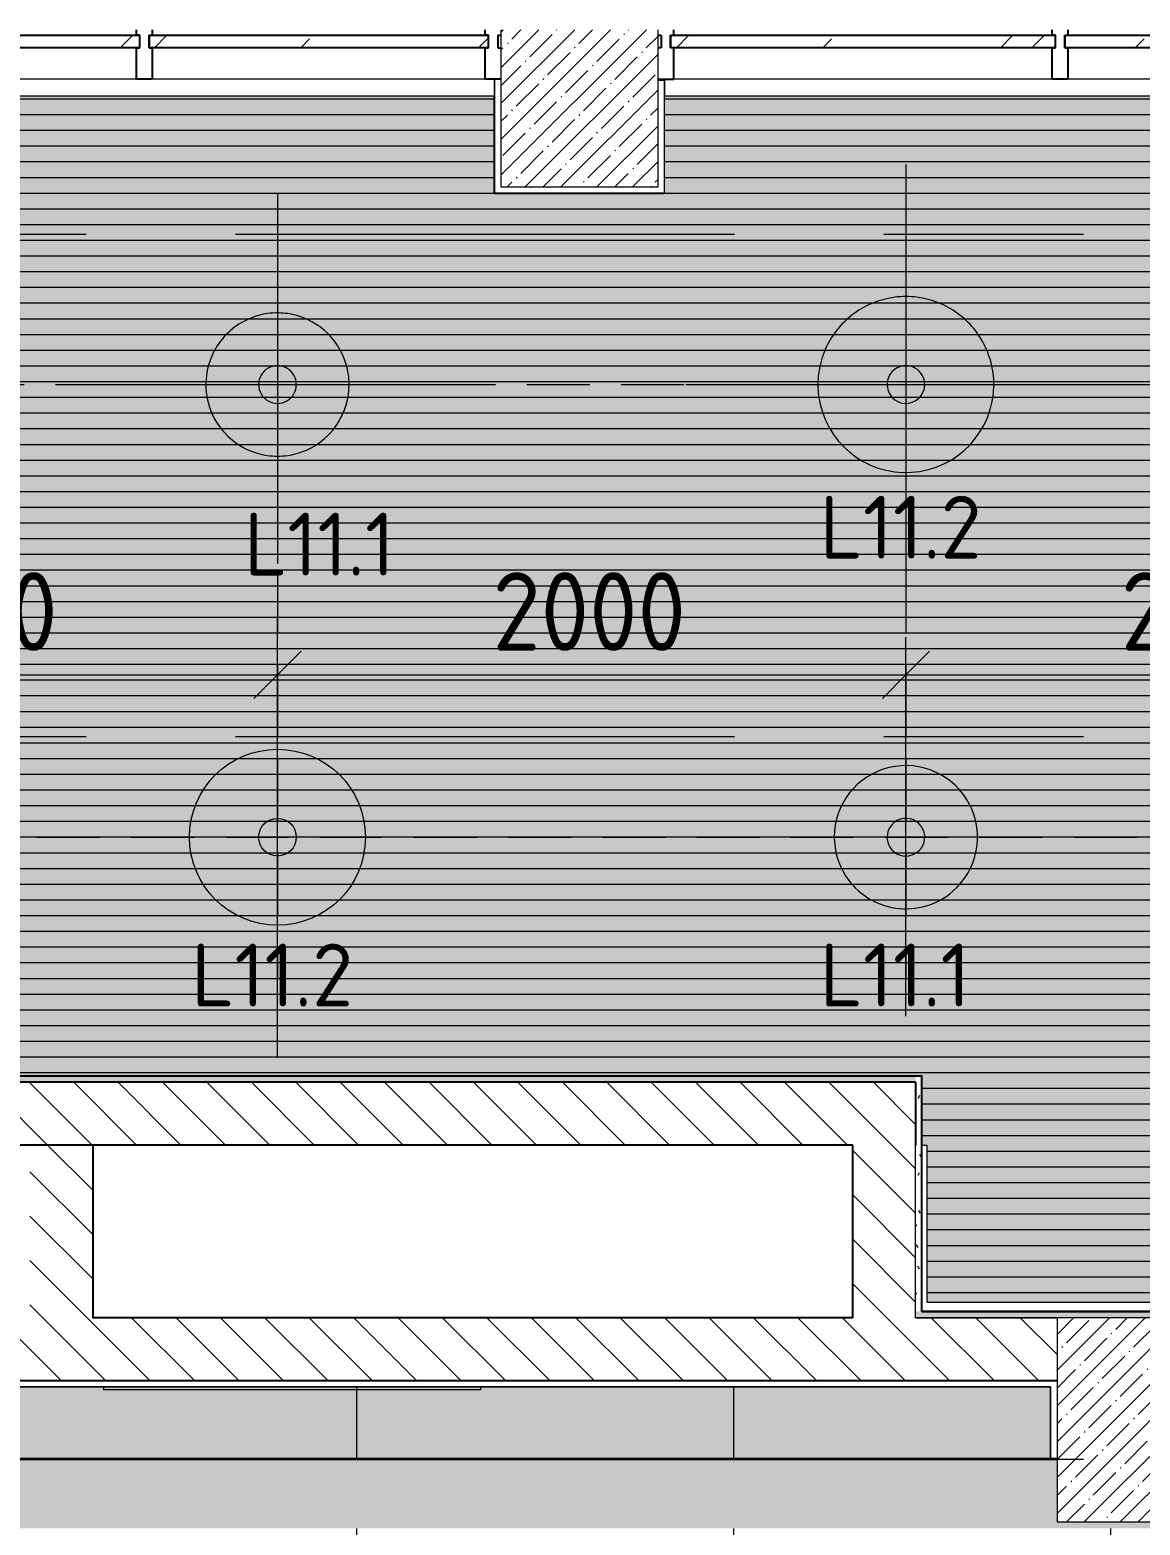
# Model space of a CAD drawing. Header units: millimetres. Extents: x 35224 to 234359, y -8553 to 29000.
# Drawn here: x 77081 to 80614, y 10890 to 15650 of the extents above; entities that cross this region are included whole.
import ezdxf

# ---------------------------------------------------------------- set-up
doc = ezdxf.new("R2010")
doc.units = ezdxf.units.MM
doc.linetypes.add('ADSK_Штрих_ш2 п1', pattern=[300, 200, -100])
doc.linetypes.add('Осевая', pattern=[3175, 635, -476.25, 1587.5, -476.25])
for name, color, linetype, lineweight in [('A-ANNO-DIMS', 7, 'Continuous', 9), ('A-ANNO-DIMS-100', 7, 'Continuous', 9), ('A-CLNG-PATT', 7, 'Continuous', 9), ('A-DETL-1', 7, 'ADSK_Штрих_ш2 п1', 9), ('A-DETL-GENF', 7, 'Continuous', 9), ('A-GLAZ-CURT', 7, 'Continuous', 9), ('A-GLAZ-CURT-1', 7, 'Continuous', 25), ('A-GLAZ-CWMG', 7, 'Continuous', 9), ('A-GLAZ-CWMG-1', 7, 'Continuous', 25), ('A-WALL', 7, 'Continuous', 9), ('E-LITE-EQPM-IDEN', 7, 'Continuous', 9), ('I-WALL', 7, 'Continuous', 9), ('S-COLS', 7, 'Continuous', 9), ('Оси-2', 7, 'Осевая', 9)]:
    doc.layers.add(name, color=color, linetype=linetype, lineweight=lineweight)
for name, color, linetype, lineweight, true_color in [('A-ANNO-NOTE', 1, 'Continuous', 9, 0xff0000), ('A-CLNG-1', 7, 'Continuous', 9, 0xc0c0c0), ('A-WALL-1', 7, 'Continuous', 25, 0x3c3c3c), ('A-WALL-3', 7, 'Continuous', 35, 0x3c3c3c), ('A-WALL-FNSH-1', 7, 'Continuous', 13, 0x3c3c3c), ('E-LITE-EQPM-1', 1, 'Continuous', 9, 0xff0000)]:
    doc.layers.add(name, color=color, linetype=linetype, lineweight=lineweight, true_color=true_color)
doc.layers.add('A-CLNG-PATT-1', color=7, linetype='Continuous', lineweight=9, transparency=1)
doc.styles.add('GOST Common', font='GOST_Common.ttf', dxfattribs={"height": 200})
doc.styles.add('ISOCPEUR', font='isocpeur.ttf', dxfattribs={"width": 0.9, "height": 250})
doc.dimstyles.new('ISO-2_5_0_9К_БОЛЬШОЙ', dxfattribs={"dimscale": 304.8, "dimtxt": 248.995294, "dimasz": 0.492126, "dimexe": 0.393701, "dimexo": 0.984252, "dimgap": 0, "dimtad": 1, "dimdec": 0, "dimrnd": 10, "dimzin": 0, "dimdsep": 46, "dimtxsty": 'ISOCPEUR', "dimblk1": 'OBLIQUE', "dimblk2": 'OBLIQUE', "dimsah": 1, "dimcen": 0.09, "dimdle": 0.393701, "dimazin": 0, "dimtfac": 1, "dimtdec": 4, "dimtix": 1, "dimtmove": 0, "dimatfit": 3, "dimfxl": 1, "dimtvp": 1, "dimtolj": 1, "dimtzin": 0, "dimarcsym": 2})
pattern_1 = [(135, (0, 0), (-70.71068, -70.71068), [])]
pattern_2 = [(0, (0, 0), (121.92, 30.48), [10.058, -81.382, 10.058, -81.382, -487.68]), (0, (0, 0), (121.92, 30.48), [-182.88, 10.058, -172.822, 10.058, -81.382, -213.36]), (0, (0, 0), (121.92, 30.48), [-457.2, 10.058, -50.902, 10.058, -142.342]), (120, (45.72, 15.24), (-87.356454, 90.345817), [10.058, -81.382, 10.058, -81.382, -487.68]), (120, (45.72, 15.24), (-87.356454, 90.345817), [-182.88, 10.058, -172.822, 10.058, -81.382, -213.36]), (120, (45.72, 15.24), (-87.356454, 90.345817), [-457.2, 10.058, -50.902, 10.058, -142.342]), (240, (60.96, 76.2), (-34.563546, -120.825817), [10.058, -81.382, 10.058, -81.382, -487.68]), (240, (60.96, 76.2), (-34.563546, -120.825817), [-182.88, 10.058, -172.822, 10.058, -81.382, -213.36]), (240, (60.96, 76.2), (-34.563546, -120.825817), [-457.2, 10.058, -50.902, 10.058, -142.342])]

# ---------------------------------------------------------------- blocks, each defined once
blk = doc.blocks.new('BSC_Колонна _Прямоугольная - 500х500-V24-План расстановки осветительного оборудования 3 этажа в осях 12-23')
at = {"layer": 'S-COLS'}
h = blk.add_hatch(dxfattribs=at)
h.set_pattern_fill('FP_19', color=256, style=0, pattern_type=2)
h.set_pattern_definition([(45, (-78830, -15400), (-57.02463, 57.02463), []), (45, (-78772.975, -15400), (-57.02463, 57.02463), [100.806, -20.161, 3.353, -16.808])])
h.paths.add_polyline_path([(-250, -250), (250, -250), (250, 250), (-250, 250), (-250, -121.4)])
for p, q in [((-250, 250), (-250, -250)), ((250, -250), (250, 250)), ((-250, -250), (250, -250))]:
    blk.add_line(p, q, dxfattribs=at)
blk = doc.blocks.new('Прямоугольный импост - Импост структурный с накладкой - 160мм-30335138-План расстановки осветительного оборудования 3 этажа в осях 12-23')
at = {"layer": 'A-GLAZ-CWMG-1'}
for p, q in [((0, 140), (-50, 140)), ((-50, 140), (-50, 40)), ((-50, 40), (-40, 40)), ((-40, 0), (-50, 0)), ((-50, 0), (-50, -17)), ((-40, 40), (-40, 0)), ((-10, 0), (-10, 40)), ((-10, 40), (0, 40)), ((-10, 0), (0, 0))]:
    blk.add_line(p, q, dxfattribs=at)
blk = doc.blocks.new('Системная панель - Стекло - 40мм-30335140-План расстановки осветительного оборудования 3 этажа в осях 12-23')
at = {"layer": 'A-GLAZ-CURT'}
h = blk.add_hatch(dxfattribs=at)
h.set_pattern_fill('FP_29', color=256, style=0, pattern_type=2)
h.set_pattern_definition([(45, (-76977.5, -15533), (-282.8427, 282.8427), [200, -600]), (45, (-77177.5, -15633), (-282.8427, 282.8427), [600, -200]), (45, (-76777.5, -15733), (-282.8427, 282.8427), [200, -600])])
h.paths.add_polyline_path([(552.5, -40), (552.5, 0), (-552.5, 0), (-552.5, -40)])
at = {"layer": 'A-GLAZ-CURT-1'}
for p, q in [((-552.5, 0), (552.5, 0)), ((-552.5, -40), (-552.5, 0)), ((552.5, -40), (552.5, 0)), ((552.5, -40), (-552.5, -40))]:
    blk.add_line(p, q, dxfattribs=at)
blk = doc.blocks.new('Прямоугольный импост - Импост структурный с накладкой - 160мм-23562331-План расстановки осветительного оборудования 3 этажа в осях 12-23')
at = {"layer": 'A-GLAZ-CWMG'}
blk.add_line((77420, 15493), (76335, 15493), dxfattribs=at)
blk = doc.blocks.new('Системная панель - Стекло - 40мм-30335156-План расстановки осветительного оборудования 3 этажа в осях 12-23')
at = {"layer": 'A-GLAZ-CURT'}
h = blk.add_hatch(dxfattribs=at)
h.set_pattern_fill('FP_30', color=256, style=0, pattern_type=2)
h.set_pattern_definition([(45, (-79832.5, -15533), (-282.8427, 282.8427), [200, -600]), (45, (-80032.5, -15633), (-282.8427, 282.8427), [600, -200]), (45, (-79632.5, -15733), (-282.8427, 282.8427), [200, -600])])
h.paths.add_polyline_path([(612.5, -40), (612.5, 0), (-612.5, 0), (-612.5, -40)])
at = {"layer": 'A-GLAZ-CURT-1'}
for p, q in [((-612.5, 0), (612.5, 0)), ((-612.5, -40), (-612.5, 0)), ((612.5, -40), (-612.5, -40)), ((612.5, -40), (612.5, 0))]:
    blk.add_line(p, q, dxfattribs=at)
blk = doc.blocks.new('Прямоугольный импост - Импост структурный с накладкой - 160мм-23562106-План расстановки осветительного оборудования 3 этажа в осях 12-23')
at = {"layer": 'A-GLAZ-CWMG'}
blk.add_line((80335, 15493), (79130, 15493), dxfattribs=at)
blk = doc.blocks.new('Прямоугольный импост - Импост структурный с накладкой - 160мм-30335139-План расстановки осветительного оборудования 3 этажа в осях 12-23')
at = {"layer": 'A-GLAZ-CWMG-1'}
for p, q in [((0, 140), (-50, 140)), ((-50, 140), (-50, 40)), ((-50, 40), (-40, 40)), ((-40, 0), (-40, 40)), ((-10, 0), (-10, 40)), ((-10, 40), (0, 40)), ((0, 0), (-10, 0)), ((-40, 0), (-50, 0)), ((-50, 0), (-50, -17))]:
    blk.add_line(p, q, dxfattribs=at)
blk = doc.blocks.new('BSC_Колонна _Прямоугольная - 650х500-V38-План расстановки осветительного оборудования 3 этажа в осях 12-23')
at = {"layer": 'S-COLS'}
h = blk.add_hatch(dxfattribs=at)
h.set_pattern_fill('FP_35', color=256, style=0, pattern_type=2)
h.set_pattern_definition([(135, (11225, -80600), (-57.02463, -57.02463), []), (135, (11225, -80542.975), (-57.02463, -57.02463), [100.806, -20.161, 3.353, -16.808])])
h.paths.add_polyline_path([(325, -110.2), (325, 250), (-325, 250), (-325, -250), (325, -250)])
for p, q in [((325, 250), (-325, 250)), ((-325, 250), (-325, -250)), ((325, -250), (325, 250)), ((-325, -250), (325, -250))]:
    blk.add_line(p, q, dxfattribs=at)
blk = doc.blocks.new('Системная панель - Стекло - 40мм-V40-План расстановки осветительного оборудования 3 этажа в осях 12-23')
at = {"layer": 'A-GLAZ-CURT'}
h = blk.add_hatch(dxfattribs=at)
h.set_pattern_fill('FP_36', color=256, style=0, pattern_type=2)
h.set_pattern_definition([(45, (-81100, -15533), (-282.8427, 282.8427), [200, -600]), (45, (-81300, -15633), (-282.8427, 282.8427), [600, -200]), (45, (-80900, -15733), (-282.8427, 282.8427), [200, -600])])
h.paths.add_polyline_path([(625, -40), (625, 0), (-625, 0), (-625, -40), (-510.2, -40)])
at = {"layer": 'A-GLAZ-CURT-1'}
for p, q in [((-625, 0), (625, 0)), ((-625, -40), (-625, 0)), ((625, -40), (-625, -40)), ((625, -40), (625, 0))]:
    blk.add_line(p, q, dxfattribs=at)
blk = doc.blocks.new('Прямоугольный импост - Импост структурный с накладкой - 160мм-23562109-План расстановки осветительного оборудования 3 этажа в осях 12-23')
at = {"layer": 'A-GLAZ-CWMG'}
blk.add_line((81615, 15493), (80385, 15493), dxfattribs=at)
blk = doc.blocks.new('Прямоугольный импост - Импост структурный с накладкой - 160мм-30335136-План расстановки осветительного оборудования 3 этажа в осях 12-23')
at = {"layer": 'A-GLAZ-CWMG-1'}
for p, q in [((25, 140), (-25, 140)), ((-25, 140), (-25, 40)), ((25, 40), (25, 140)), ((-25, 40), (-15, 40)), ((-15, 0), (-25, 0)), ((-25, 0), (-25, -17)), ((-15, 40), (-15, 0)), ((15, 0), (15, 40)), ((15, 40), (25, 40)), ((15, 0), (25, 0)), ((25, -17), (25, 0))]:
    blk.add_line(p, q, dxfattribs=at)
blk = doc.blocks.new('Системная панель - Стекло - 40мм-V45-План расстановки осветительного оборудования 3 этажа в осях 12-23')
at = {"layer": 'A-GLAZ-CURT'}
h = blk.add_hatch(dxfattribs=at)
h.set_pattern_fill('FP_42', color=256, style=0, pattern_type=2)
h.set_pattern_definition([(45, (-78100, -15533), (-282.8427, 282.8427), [200, -600]), (45, (-78300, -15633), (-282.8427, 282.8427), [600, -200]), (45, (-77900, -15733), (-282.8427, 282.8427), [200, -600])])
h.paths.add_polyline_path([(540, -40), (540, 0), (-540, 0), (-540, -40), (-417.8, -40)])
at = {"layer": 'A-GLAZ-CURT-1'}
for p, q in [((-540, 0), (540, 0)), ((-540, -40), (-540, 0)), ((540, -40), (540, 0)), ((540, -40), (-540, -40))]:
    blk.add_line(p, q, dxfattribs=at)
blk = doc.blocks.new('Прямоугольный импост - Импост структурный с накладкой - 160мм-23562335-План расстановки осветительного оборудования 3 этажа в осях 12-23')
at = {"layer": 'A-GLAZ-CWMG'}
blk.add_line((78530, 15493), (77470, 15493), dxfattribs=at)
blk = doc.blocks.new('BOLA Подвесной круглый светильник - Накладной точечный 2-V93-План расстановки осветительного оборудования 3 этажа в осях 12-23')
at = {"layer": 'A-DETL-GENF'}
for p, q in [((0, 570), (0, 223.9)), ((0, 223.3), (0, -570)), ((-570, 0), (-401.9, 0)), ((-400.9, 0), (570, 0))]:
    blk.add_line(p, q, dxfattribs=at)
for radius, start, end in [(228, 98.1818, 130.9091), (228, 89.1959, 98.1818), (228, 81.8182, 88.9438), (228, 16.3636, 81.8182), (228, 130.9091, 149.5878), (228, 149.795, 180), (60, 120, 150), (60, 90, 120), (60, 60, 90), (60, 30, 60), (228, 360, 16.3636), (228, 180, 229.0909), (60, 150, 180), (60, 180, 210), (60, 360, 30), (60, 330, 360), (60, 210, 240), (60, 300, 330), (228, 294.5455, 360), (60, 240, 270), (60, 270, 300), (228, 229.0909, 261.8182), (228, 261.8182, 278.1818), (228, 278.1818, 294.5455)]:
    blk.add_arc((0, 0), radius, start, end, dxfattribs=at)
blk = doc.blocks.new('BOLA Подвесной круглый светильник - 560мм-V94-План расстановки осветительного оборудования 3 этажа в осях 12-23')
at = {"layer": 'A-DETL-GENF'}
for p, q in [((0, 700), (0, 655.1)), ((0, 655), (0, -700)), ((-700, 0), (-591.5, 0)), ((-590.5, 0), (700, 0))]:
    blk.add_line(p, q, dxfattribs=at)
for radius, start, end in [(280, 115.2, 129.6), (280, 100.8, 115.2), (280, 86.4, 100.8), (280, 72, 86.4), (280, 43.2, 72), (280, 129.6, 144), (280, 14.4, 43.2), (280, 144, 158.4), (280, 158.4, 172.8), (60, 120, 330), (60, 60, 120), (60, 360, 60), (280, 360, 14.4), (280, 172.8, 187.2), (60, 330, 360), (280, 187.2, 273.6), (280, 273.6, 360)]:
    blk.add_arc((0, 0), radius, start, end, dxfattribs=at)
blk = doc.blocks.new('BOLA Подвесной круглый светильник - Накладной точечный 2-V95-План расстановки осветительного оборудования 3 этажа в осях 12-23')
at = {"layer": 'A-DETL-GENF'}
for p, q in [((0, 570), (0, -570)), ((-570, 0), (169.6, 0)), ((170.6, 0), (316.1, 0)), ((317.1, 0), (570, 0))]:
    blk.add_line(p, q, dxfattribs=at)
for radius, start, end in [(228, 32.7273, 130.9091), (228, 130.9091, 360), (228, 360, 32.7273), (60, 30, 360), (60, 360, 30)]:
    blk.add_arc((0, 0), radius, start, end, dxfattribs=at)
blk = doc.blocks.new('BOLA Подвесной круглый светильник - 560мм-V63-План расстановки осветительного оборудования 3 этажа в осях 12-23')
at = {"layer": 'A-DETL-GENF'}
for p, q in [((0, 700), (0, -700)), ((-700, 0), (700, 0))]:
    blk.add_line(p, q, dxfattribs=at)
for radius in [280, 60]:
    blk.add_circle((0, 0), radius, dxfattribs=at)
blk = doc.blocks.new('DIMBLOCK165-План расстановки осветительного оборудования 3 этажа в осях 12-23')
at = {"layer": 'A-ANNO-DIMS-100'}
for p, q in [((75869, 13402.9), (75869, 13716.8)), ((77868.6, 13402.9), (77868.6, 13716.8)), ((75869, 13596.8), (77868.6, 13596.8)), ((75869, 13596.8), (75869, 13402.9)), ((77868.6, 13596.8), (77868.6, 13402.9))]:
    blk.add_line(p, q, dxfattribs=at)
at = {"layer": 'A-ANNO-DIMS-100', "lineweight": 20}
for p, q in [((75869, 13596.8), (75944, 13671.8)), ((77868.6, 13596.8), (77943.6, 13671.8)), ((75869, 13596.8), (75794, 13521.8)), ((77868.6, 13596.8), (77793.6, 13521.8))]:
    blk.add_line(p, q, dxfattribs=at)
at = {"layer": 'A-ANNO-DIMS-100', "color": 0, "insert": (76552.8, 13923.4), "char_height": 250, "width": 758.478, "attachment_point": 1, "line_spacing_factor": 1.149209, "style": 'ISOCPEUR'}
blk.add_mtext('2000', dxfattribs=at)
blk = doc.blocks.new('_Oblique')
at = {"color": 0, "linetype": 'ByBlock', "lineweight": -2}
blk.add_line((-0.5, -0.5), (0.5, 0.5), dxfattribs=at)
blk = doc.blocks.new('DIMBLOCK166-План расстановки осветительного оборудования 3 этажа в осях 12-23')
at = {"layer": 'A-ANNO-DIMS-100'}
for p, q in [((77868.6, 13402.9), (77868.6, 13716.8)), ((79869, 13402.9), (79869, 13716.8)), ((77868.6, 13596.8), (79869, 13596.8)), ((77868.6, 13596.8), (77868.6, 13402.9)), ((79869, 13596.8), (79869, 13402.9))]:
    blk.add_line(p, q, dxfattribs=at)
at = {"layer": 'A-ANNO-DIMS-100', "lineweight": 20}
for p, q in [((77868.6, 13596.8), (77943.6, 13671.8)), ((79869, 13596.8), (79944, 13671.8)), ((77868.6, 13596.8), (77793.6, 13521.8)), ((79869, 13596.8), (79794, 13521.8))]:
    blk.add_line(p, q, dxfattribs=at)
at = {"layer": 'A-ANNO-DIMS-100', "color": 0, "insert": (78552.8, 13923.4), "char_height": 250, "width": 758.478, "attachment_point": 1, "line_spacing_factor": 1.149209, "style": 'ISOCPEUR'}
blk.add_mtext('2000', dxfattribs=at)
blk = doc.blocks.new('DIMBLOCK167-План расстановки осветительного оборудования 3 этажа в осях 12-23')
at = {"layer": 'A-ANNO-DIMS-100'}
for p, q in [((79869, 13402.9), (79869, 13716.8)), ((81868.6, 13402.9), (81868.6, 13716.8)), ((79869, 13596.8), (81988.6, 13596.8)), ((79869, 13596.8), (79869, 13402.9)), ((81868.6, 13596.8), (81868.6, 13402.9))]:
    blk.add_line(p, q, dxfattribs=at)
at = {"layer": 'A-ANNO-DIMS-100', "lineweight": 20}
for p, q in [((79869, 13596.8), (79944, 13671.8)), ((81868.6, 13596.8), (81943.6, 13671.8)), ((79869, 13596.8), (79794, 13521.8)), ((81868.6, 13596.8), (81793.6, 13521.8))]:
    blk.add_line(p, q, dxfattribs=at)
at = {"layer": 'A-ANNO-DIMS-100', "color": 0, "insert": (80552.8, 13923.4), "char_height": 250, "width": 758.478, "attachment_point": 1, "line_spacing_factor": 1.149209, "style": 'ISOCPEUR'}
blk.add_mtext('2000', dxfattribs=at)

msp = doc.modelspace()

# ---------------------------------------------------------------- hatches: boundary and pattern name
at = {"layer": 'A-ANNO-NOTE'}
msp.add_hatch(color=256, dxfattribs=at).paths.add_polyline_path([(76128.3, 11100), (80329, 11100), (80329, 11329), (76001, 11329), (76001, 11100)])
at = {"layer": 'A-CLNG-PATT'}
h = msp.add_hatch(dxfattribs=at)
h.set_pattern_fill('FP_54', color=256, style=0, pattern_type=2)
h.set_pattern_definition([(180, (75779.226, 21830.566), (-6e-15, -50), [])])
h.paths.add_polyline_path([(83397.5, 11600), (83536, 11600), (83536, 11623.8), (83503.9, 11623.8), (83503.9, 12370.3), (84436, 12370.3), (84436, 12546), (84166.5, 12546), (84166.5, 12540), (84103.5, 12540), (84103.5, 12603), (84109.5, 12603), (84109.5, 12546), (84150, 12546), (84149.7, 12573.8), (84132, 12573.8), (84132.3, 13341.8), (84150, 13341.8), (84148.8, 13369.6), (84109.5, 13369.6), (84109.5, 13312.6), (84103.5, 13312.6), (84103.5, 13375.6), (84166.5, 13375.6), (84166.5, 13369.6), (84436, 13369.6), (84436, 15073.2), (84324.5, 15129), (84179, 15129), (84179, 15440), (79101, 15440), (79101, 15129), (78559, 15129), (78559, 15440), (74061, 15440), (74061, 15129), (73522, 15129), (73522, 15671), (73836, 15671), (73836, 18579), (73519, 18579), (73519, 19121), (74061, 19121), (74061, 18840), (78559, 18840), (78559, 19121), (79101, 19121), (79101, 18840), (84179, 18840), (84179, 19121), (84236, 19121), (84236, 22679), (83004, 22679), (83004, 26600), (81171, 26600), (81171, 26579), (80629, 26579), (80629, 26600), (77271, 26600), (77271, 26579), (76729, 26579), (76729, 26600), (74061, 26600), (74061, 26579), (73519, 26579), (73519, 26600), (70831, 26600), (70831, 26579), (70289, 26579), (70289, 26600), (66868.6, 26599.5), (66868.6, 13621), (68671, 13621), (68671, 11900), (70289, 11900), (70289, 12221), (70831, 12221), (70831, 11900), (73519, 11900), (73519, 12321), (79921, 12321), (79921, 12100), (79936, 12100), (79936, 11600), (81943.7, 11600)])
h.paths.add_polyline_path([(84150, 12609), (84231, 12609), (84231, 13306.6), (84150, 13306.6), (84150, 12686.7)])
h.paths.add_polyline_path([(84301, 12609), (84301, 13306.6), (84249, 13306.6), (84249, 12609)])
h.paths.add_polyline_path([(84319, 12609), (84371, 12609), (84371, 13306.6), (84319, 13306.6), (84319, 12686.7)])
h.paths.add_polyline_path([(84389, 12609), (84436, 12609), (84436, 13306.6), (84389, 13306.6), (84389, 12686.7)])
h.paths.add_polyline_path([(70290, 15130), (70290, 15670), (70830, 15670), (70830, 15130), (70313, 15130)])
h.paths.add_polyline_path([(70313, 20630), (70290, 20630), (70290, 21170), (70830, 21170), (70830, 20630)])
h.paths.add_polyline_path([(81170, 22680), (80630, 22680), (80630, 23220), (81170, 23220), (81170, 23054.3)])
h.paths.add_polyline_path([(77270, 22680), (76730, 22680), (76730, 23220), (77270, 23220), (77270, 23054.3)])
h.paths.add_polyline_path([(73520, 22680), (73520, 23220), (74060, 23220), (74060, 22680)])
h.paths.add_polyline_path([(70830, 22680), (70290, 22680), (70290, 23220), (70830, 23220)])
h = msp.add_hatch(dxfattribs=at)
h.set_pattern_fill('FP_48', color=256, style=0, pattern_type=2)
h.set_pattern_definition([(180, (76920.5, 9679), (-7e-14, -600), []), (270, (76920.5, 9679), (1200, 7e-14), [])])
h.paths.add_polyline_path([(84459, 4071), (84459, 10879), (75721, 10879), (75721, 4071), (84179, 4071)])
h.paths.add_polyline_path([(82920.5, 4879.1), (81720.5, 4879.1), (81720.5, 5479.1), (82920.5, 5479.1), (82920.5, 4911)])
h.paths.add_polyline_path([(79320.5, 4879.1), (79320.5, 5479.1), (80520.5, 5479.1), (80520.5, 4879.1), (80329, 4879.1)])
h.paths.add_polyline_path([(78120.5, 4879.1), (76920.5, 4879.1), (76920.5, 5479.1), (78120.5, 5479.1), (78120.5, 4911)])
h.paths.add_polyline_path([(81943.7, 7279.1), (81720.5, 7279.1), (81720.5, 7879.1), (82920.5, 7879.1), (82920.5, 7279.1)])
h.paths.add_polyline_path([(80520.5, 7279.1), (79320.5, 7279.1), (79320.5, 7879.1), (80520.5, 7879.1)])
h.paths.add_polyline_path([(78120.5, 7279.1), (76920.5, 7279.1), (76920.5, 7879.1), (78120.5, 7879.1)])
h.paths.add_polyline_path([(82920.5, 9679.1), (81720.5, 9679.1), (81720.5, 10279.1), (82920.5, 10279.1), (82920.5, 10094.8)])
h.paths.add_polyline_path([(79320.5, 9679.1), (79320.5, 10279.1), (80520.5, 10279.1), (80520.5, 9679.1)])
h.paths.add_polyline_path([(76920.5, 9679.1), (76920.5, 10279.1), (78120.5, 10279.1), (78120.5, 9679.1)])
h.paths.add_polyline_path([(76128.3, 11100), (80329, 11100), (80329, 11329), (76001, 11329), (76001, 11100)])
at = {"layer": 'A-CLNG-PATT-1'}
h = msp.add_hatch(color=256, dxfattribs=at)
h.paths.add_polyline_path([(83397.5, 11600), (83536, 11600), (83536, 11623.8), (83503.9, 11623.8), (83503.9, 12370.3), (84436, 12370.3), (84436, 12546), (84166.5, 12546), (84166.5, 12540), (84103.5, 12540), (84103.5, 12603), (84109.5, 12603), (84109.5, 12546), (84150, 12546), (84149.7, 12573.8), (84132, 12573.8), (84132.3, 13341.8), (84150, 13341.8), (84148.8, 13369.6), (84109.5, 13369.6), (84109.5, 13312.6), (84103.5, 13312.6), (84103.5, 13375.6), (84166.5, 13375.6), (84166.5, 13369.6), (84436, 13369.6), (84436, 15073.2), (84324.5, 15129), (84178, 15129), (84178, 15440), (79100, 15440), (79100, 15129), (78558, 15129), (78558, 15440), (74060, 15440), (74060, 15129), (73521, 15130), (73522, 15671), (73836, 15671.1), (73836, 18579), (73518, 18579.8), (73519, 19121), (74060, 19121), (74061, 18840), (78558, 18840.1), (78559, 19121), (79100, 19121), (79101, 18840), (84178, 18840), (84179, 19121), (84236, 19121), (84236, 22679), (83003, 22680), (83003, 26600), (81170, 26600), (81170, 26579), (80628, 26579), (80628, 26600), (77270, 26600), (77270, 26579), (76728, 26579), (76728, 26600), (74060, 26600), (74060, 26579), (73518, 26579), (73518, 26600), (70830, 26600), (70830, 26579), (70288, 26579), (70288, 26600), (66868.6, 26599.5), (66868.6, 13621), (68670, 13621), (68671, 11920), (70288, 11920), (70289, 12221), (70830, 12221), (70831, 11920), (73518, 11920), (73519, 12321), (79920, 12320), (79921, 12100), (79936, 12100), (79936, 11600), (81943.7, 11600)])
h.paths.add_polyline_path([(84150, 12609), (84231, 12609), (84231, 13306.6), (84150, 13306.6), (84150, 12686.7)])
h.paths.add_polyline_path([(84249, 12609), (84301, 12609), (84301, 13306.6), (84249, 13306.6), (84249, 12686.7)])
h.paths.add_polyline_path([(84319, 12609), (84371, 12609), (84371, 13306.6), (84319, 13306.6), (84319, 12686.7)])
h.paths.add_polyline_path([(84389, 12609), (84436, 12609), (84436, 13306.6), (84389, 13306.6), (84389, 12686.7)])
h.paths.add_polyline_path([(70290, 15130), (70289, 15130), (70290, 15670), (70829, 15668.9), (70829, 15130), (70313, 15130)])
h.paths.add_polyline_path([(70289, 20630), (70290, 21170), (70829, 21169.4), (70829, 20630), (70290, 20630)])
h.paths.add_polyline_path([(80630, 22680), (80629, 22680.2), (80630, 23220), (81169, 23220), (81169, 22680)])
h.paths.add_polyline_path([(76730, 22680), (76729, 22680), (76730, 23220), (77269, 23220), (77269, 22680)])
h.paths.add_polyline_path([(73520, 22680), (73519, 22680), (73520, 23220), (74059, 23220), (74059, 22680)])
h.paths.add_polyline_path([(70313, 22680), (70289, 22681.1), (70290, 23220), (70829, 23220), (70829, 22680)])
at = {"layer": 'I-WALL'}
h = msp.add_hatch(dxfattribs=at)
h.set_pattern_fill('FP_46', color=256, style=0, pattern_type=2)
h.set_pattern_definition(pattern_2)
h.paths.add_polyline_path([(79900, 12300), (79900, 12320), (73520, 12320), (73520, 12300), (79036, 12300)])
h = msp.add_hatch(dxfattribs=at)
h.set_pattern_fill('FP_8', color=256, style=0, pattern_type=2)
h.set_pattern_definition(pattern_1)
h.paths.add_polyline_path([(79700, 12100), (79700, 12300), (73540, 12300), (73540, 12100), (79036, 12100)])
h = msp.add_hatch(dxfattribs=at)
h.set_pattern_fill('FP_8', color=256, style=0, pattern_type=2)
h.set_pattern_definition(pattern_1)
h.paths.add_polyline_path([(79900, 12100), (79900, 12300), (79700, 12300), (79700, 12100)])
h = msp.add_hatch(dxfattribs=at)
h.set_pattern_fill('FP_46', color=256, style=0, pattern_type=2)
h.set_pattern_definition(pattern_2)
h.paths.add_polyline_path([(79900, 12100), (79920, 12100), (79920, 12320), (79900, 12320), (79900, 12300)])
h = msp.add_hatch(dxfattribs=at)
h.set_pattern_fill('FP_8', color=256, style=0, pattern_type=2)
h.set_pattern_definition(pattern_1)
h.paths.add_polyline_path([(77280.5, 11550), (77280.5, 12100), (77080.5, 12100), (77080.5, 11550)])
h = msp.add_hatch(dxfattribs=at)
h.set_pattern_fill('FP_8', color=256, style=0, pattern_type=2)
h.set_pattern_definition(pattern_1)
h.paths.add_polyline_path([(79900, 11550), (79900, 12100), (79700, 12100), (79700, 11550)])
h = msp.add_hatch(dxfattribs=at)
h.set_pattern_fill('FP_46', color=256, style=0, pattern_type=2)
h.set_pattern_definition(pattern_2)
h.paths.add_polyline_path([(79920, 11570), (79920, 12100), (79900, 12100), (79900, 11570)])
h = msp.add_hatch(dxfattribs=at)
h.set_pattern_fill('FP_46', color=256, style=0, pattern_type=2)
h.set_pattern_definition(pattern_2)
h.paths.add_polyline_path([(83550, 11550), (83550, 11570), (79900, 11570), (79900, 11550), (83397.5, 11550)])
h = msp.add_hatch(dxfattribs=at)
h.set_pattern_fill('FP_8', color=256, style=0, pattern_type=2)
h.set_pattern_definition(pattern_1)
h.paths.add_polyline_path([(75980, 11350), (80350, 11350), (80350, 11550), (75980, 11550), (75980, 11405.5)])
h = msp.add_hatch(dxfattribs=at)
h.set_pattern_fill('FP_1', color=256, style=0, pattern_type=2)
h.set_pattern_definition([(45, (0, 0), (-57.02463, 57.02463), []), (45, (57.025, 0), (-57.02463, 57.02463), [100.806, -20.161, 3.353, -16.808])])
h.paths.add_polyline_path([(84500.7, 10880), (84500.7, 11100), (80850, 11100), (80850, 10900), (80350, 10900), (80350, 11100), (75980, 11100), (75980, 10900), (75480, 10900), (75480, 11100), (74040, 11100), (74040, 10900), (73540, 10900), (73540, 11100), (42380, 11100), (42380, 10880), (83397.5, 10880)])

# ---------------------------------------------------------------- linework, layer by layer
at = {"layer": 'A-ANNO-NOTE'}
for p, q in [((80329, 11329), (76001, 11329)), ((80329, 11100), (80329, 11329)), ((76128.3, 11100), (80329, 11100))]:
    msp.add_line(p, q, dxfattribs=at)
at = {"layer": 'A-CLNG-1'}
for p, q in [((74061, 15440), (78559, 15440)), ((78558, 15129), (78558, 15439.9)), ((78559, 15129), (78559, 15440)), ((79100, 15440), (79100, 15129)), ((79101, 15129), (79101, 15440)), ((79101, 15440), (84179, 15440)), ((78559, 15129), (79100, 15129)), ((73520, 12321), (79921, 12321)), ((79921, 12100), (79921, 12320.9)), ((79921, 12100), (79936, 12100)), ((79936, 12100), (79936, 11600)), ((79936, 11600), (83536, 11600)), ((80329, 11100), (80329, 11329))]:
    msp.add_line(p, q, dxfattribs=at)
at = {"layer": 'A-DETL-1'}
for p, q in [((77868.6, 15130), (77868.6, 12630)), ((79868.6, 15130), (79868.6, 12630)), ((68762.5, 14521), (84462.5, 14521)), ((68703.1, 13080), (84403.1, 13080))]:
    msp.add_line(p, q, dxfattribs=at)
at = {"layer": 'A-WALL'}
for p, q in [((79900, 11550), (79900, 12100)), ((80350, 11550), (79900, 11550)), ((79900, 11550), (80350, 11550))]:
    msp.add_line(p, q, dxfattribs=at)
at = {"layer": 'A-WALL-1'}
for p, q in [((73520, 12320), (79920, 12320)), ((79900, 12300), (73520, 12300)), ((79900, 12300), (79900, 12100)), ((79920, 11570), (79920, 12320)), ((79700, 12100), (73740, 12100)), ((77280.5, 12100), (77280.5, 11550)), ((79700, 11550), (79700, 12100)), ((79920, 11570), (83550, 11570)), ((79700, 11550), (77280.5, 11550)), ((75980, 11350), (80350, 11350))]:
    msp.add_line(p, q, dxfattribs=at)
at = {"layer": 'A-WALL-3'}
msp.add_line((80350, 11100), (75980, 11100), dxfattribs=at)
at = {"layer": 'A-WALL-FNSH-1'}
for p, q in [((79921, 11571), (79921, 12100)), ((83549, 11571), (79921, 11571))]:
    msp.add_line(p, q, dxfattribs=at)
at = {"layer": 'I-WALL'}
for p, q in [((78559, 15440), (78559, 15493)), ((78560, 15130), (78560, 15493)), ((79080, 15490), (79101, 15490)), ((79100, 15490), (79100, 15440)), ((79101, 15490), (79101, 15440)), ((79100, 15130), (78559, 15130)), ((79101, 15129), (79100, 15129)), ((79921, 12321), (79921, 12320.9)), ((79920, 12100), (79921, 12100)), ((80329, 11330), (76000, 11330)), ((80329, 11329), (76001, 11329)), ((77315, 11329), (77315, 11321)), ((78515, 11329), (78515, 11321)), ((80329, 11330), (80329, 11329)), ((80330, 11100), (80330, 11330)), ((78515, 11321), (77315, 11321))]:
    msp.add_line(p, q, dxfattribs=at)
at = {"layer": 'Оси-2'}
for p, q in [((38524.2, 15000), (81650, 15000)), ((38524.2, 13400), (81650, 13400)), ((38524.2, 11100), (82250, 11100))]:
    msp.add_line(p, q, dxfattribs=at)

# ---------------------------------------------------------------- block references
at = {"layer": 'A-GLAZ-CURT-1'}
for name, p in [('Системная панель - Стекло - 40мм-30335140-План расстановки осветительного оборудования 3 этажа в осях 12-23', (76877.5, 15633)), ('Системная панель - Стекло - 40мм-V45-План расстановки осветительного оборудования 3 этажа в осях 12-23', (78000, 15633)), ('Системная панель - Стекло - 40мм-30335156-План расстановки осветительного оборудования 3 этажа в осях 12-23', (79732.5, 15633)), ('Системная панель - Стекло - 40мм-V40-План расстановки осветительного оборудования 3 этажа в осях 12-23', (81000, 15633))]:
    msp.add_blockref(name, p, dxfattribs=at)
at = {"layer": 'A-GLAZ-CWMG', "rotation": 180}
msp.add_blockref('Прямоугольный импост - Импост структурный с накладкой - 160мм-30335139-План расстановки осветительного оборудования 3 этажа в осях 12-23', (79080, 15633), dxfattribs=at)
at = {"layer": 'A-GLAZ-CWMG'}
for name in ['Прямоугольный импост - Импост структурный с накладкой - 160мм-23562331-План расстановки осветительного оборудования 3 этажа в осях 12-23', 'Прямоугольный импост - Импост структурный с накладкой - 160мм-23562335-План расстановки осветительного оборудования 3 этажа в осях 12-23', 'Прямоугольный импост - Импост структурный с накладкой - 160мм-23562106-План расстановки осветительного оборудования 3 этажа в осях 12-23', 'Прямоугольный импост - Импост структурный с накладкой - 160мм-23562109-План расстановки осветительного оборудования 3 этажа в осях 12-23']:
    msp.add_blockref(name, (0, 0), dxfattribs=at)
at = {"layer": 'A-GLAZ-CWMG-1', "extrusion": (0, 0, -1), "rotation": 180}
for name, p in [('Прямоугольный импост - Импост структурный с накладкой - 160мм-30335136-План расстановки осветительного оборудования 3 этажа в осях 12-23', (-77445, 15633)), ('Прямоугольный импост - Импост структурный с накладкой - 160мм-30335138-План расстановки осветительного оборудования 3 этажа в осях 12-23', (-78580, 15633)), ('Прямоугольный импост - Импост структурный с накладкой - 160мм-30335136-План расстановки осветительного оборудования 3 этажа в осях 12-23', (-80360, 15633))]:
    msp.add_blockref(name, p, dxfattribs=at)
at = {"layer": 'E-LITE-EQPM-1'}
for name, p in [('BOLA Подвесной круглый светильник - 560мм-V94-План расстановки осветительного оборудования 3 этажа в осях 12-23', (79869, 14521)), ('BOLA Подвесной круглый светильник - Накладной точечный 2-V93-План расстановки осветительного оборудования 3 этажа в осях 12-23', (77868.6, 14521))]:
    msp.add_blockref(name, p, dxfattribs=at)
at = {"layer": 'E-LITE-EQPM-1', "rotation": 180}
for name, p in [('BOLA Подвесной круглый светильник - 560мм-V63-План расстановки осветительного оборудования 3 этажа в осях 12-23', (77868.6, 13080)), ('BOLA Подвесной круглый светильник - Накладной точечный 2-V95-План расстановки осветительного оборудования 3 этажа в осях 12-23', (79869, 13080))]:
    msp.add_blockref(name, p, dxfattribs=at)
at = {"layer": 'S-COLS'}
msp.add_blockref('BSC_Колонна _Прямоугольная - 500х500-V24-План расстановки осветительного оборудования 3 этажа в осях 12-23', (78830, 15400), dxfattribs=at)
at = {"layer": 'S-COLS', "rotation": 270.0000000000007}
msp.add_blockref('BSC_Колонна _Прямоугольная - 650х500-V38-План расстановки осветительного оборудования 3 этажа в осях 12-23', (80600, 11225), dxfattribs=at)

# ---------------------------------------------------------------- texts
at = {"layer": 'E-LITE-EQPM-IDEN', "char_height": 200, "attachment_point": 1, "style": 'GOST Common'}
for s, insert, width in [('L11.2', (79594.9, 14166.7), 665.401), ('L11.1', (77762.6, 14113), 609.282), ('L11.2', (77594.5, 12741), 665.401), ('L11.1', (79594.9, 12741), 609.282)]:
    msp.add_mtext(s, dxfattribs=dict(at, insert=insert, width=width))

# ---------------------------------------------------------------- dimensions: what is measured, and where the dimension line sits
at = {"layer": 'A-ANNO-DIMS'}
for base, p1, p2, override, picture, middle in [((77868.6, 13596.8), (75869, 13702.9), (77868.6, 13702.9), {"dimpost": '<>', "dimfxl": 1999.594115}, 'DIMBLOCK165-План расстановки осветительного оборудования 3 этажа в осях 12-23', (76868.8, 13721.8)), ((79869, 13596.8), (77868.6, 13702.9), (79869, 13702.9), {"dimpost": '<>', "dimfxl": 2000.405885}, 'DIMBLOCK166-План расстановки осветительного оборудования 3 этажа в осях 12-23', (78868.8, 13721.8)), ((81868.6, 13596.8), (79869, 13702.9), (81868.6, 13702.9), {"dimpost": '<>', "dimfxl": 1999.594115}, 'DIMBLOCK167-План расстановки осветительного оборудования 3 этажа в осях 12-23', (80868.8, 13721.8))]:
    dim = msp.add_linear_dim(base=base, p1=p1, p2=p2, dimstyle='ISO-2_5_0_9К_БОЛЬШОЙ', override=override, dxfattribs=at)
    dim.commit()
    dim.dimension.update_dxf_attribs({"geometry": picture, "text_midpoint": middle})

doc.saveas('drawing.dxf')
